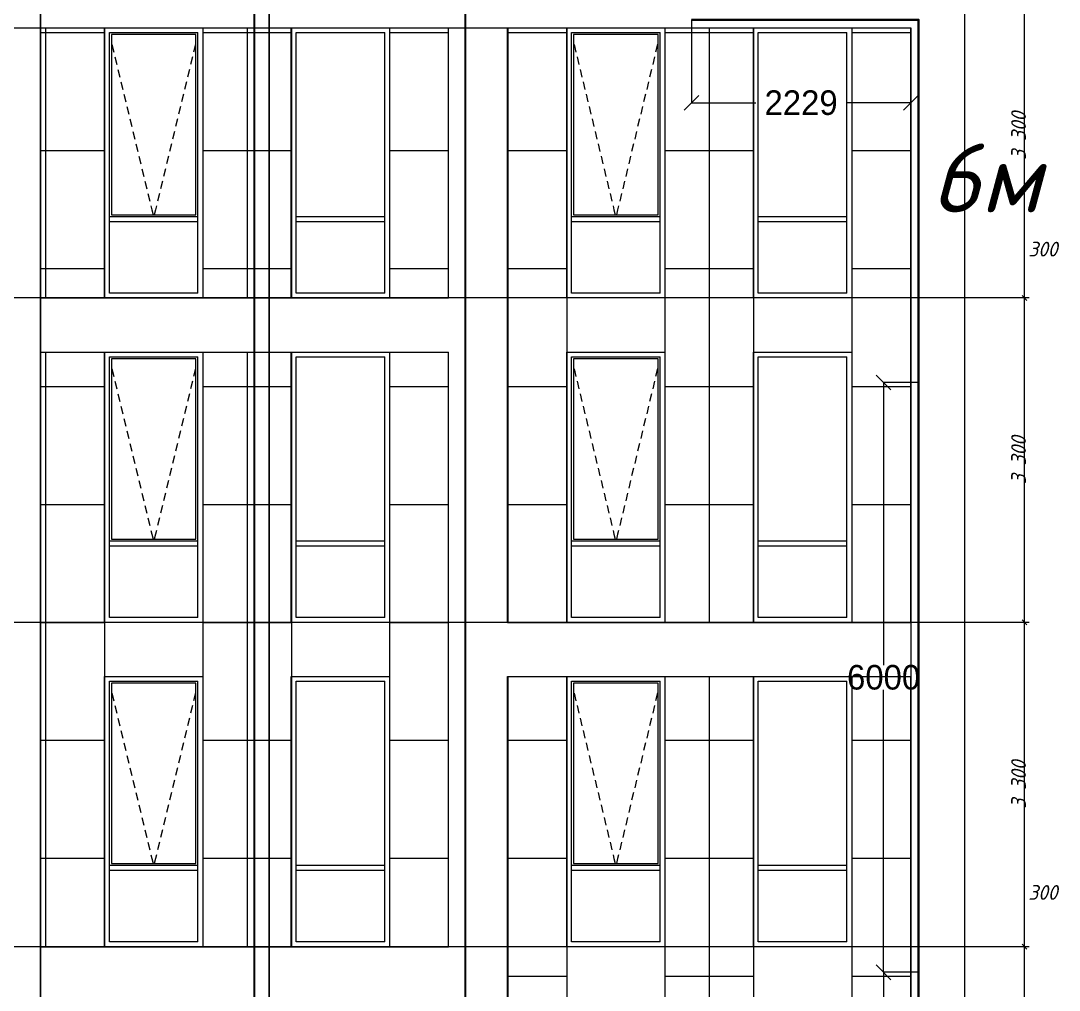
# Model space of a CAD drawing. Header units: millimetres. Extents: x 1499747 to 4230374, y -28481 to 441852.
# Drawn here: x 2713310 to 2723872, y 185542 to 195405 of the extents above; entities that cross this region are included whole.
import ezdxf
from ezdxf.xclip import XClip

# ---------------------------------------------------------------- set-up
doc = ezdxf.new("R2010")
doc.units = ezdxf.units.MM
doc.header["$MEASUREMENT"] = 0
doc.header["$XCLIPFRAME"] = 0
doc.layers.add('0_ANNOT_Dimensions', color=7, linetype='Continuous')
for name, color, linetype, lineweight in [('1 Фасад_42_Витражные окна_Ном._пера__1_Ном._пера__7', 7, 'Continuous', 18), ('1 Фасад_42_Витражные окна_Ном._пера__92_Ном._пера__233', 233, 'Continuous', 18), ('1 Фасад_42_Выступы_Ном._пера__1_Ном._пера__7', 7, 'Continuous', 18), ('1 Фасад_42_Отделка керамика_Ном._пера__1_Ном._пера__7', 7, 'Continuous', 18), ('1 Фасад_42_Сетка кладки_Ном._пера__20_Ном._пера__1', 1, 'Continuous', 18), ('1 Фасад_42_Сетка кладки_Ном._пера__5_Ном._пера__5', 5, 'Continuous', 18), ('1 Фасад_42_Сетка кладки_Ном._пера__62_Ном._пера__253', 252, 'Continuous', 18), ('Кабель 2x4mm', 200, 'Continuous', 30), ('Кабель 2х10mm', 230, 'Continuous', 30), ('Кабель 2х6 mm', 150, 'Continuous', 30)]:
    doc.layers.add(name, color=color, linetype=linetype, lineweight=lineweight)
doc.styles.add('СГЕНЕРИР_СТИЛЬ_1', font='')
doc.styles.add('Текст', font='isocpeui.ttf')
doc.styles.get('СГЕНЕРИР_СТИЛЬ_1').set_extended_font_data('GOST Common', italic=True)
doc.dimstyles.get("Standard").update_dxf_attribs({"dimtxt": 0.18, "dimasz": 0.18, "dimexe": 0.18, "dimexo": 0.0625, "dimgap": 0.09, "dimtad": 0, "dimtih": 1, "dimtoh": 1, "dimdec": 4, "dimzin": 0, "dimdsep": 46, "dimtxsty": 'Standard', "dimcen": 0.09, "dimadec": 0, "dimazin": 0, "dimtfac": 1, "dimtdec": 4, "dimtofl": 0, "dimtmove": 0, "dimatfit": 3, "dimfxl": 1, "dimtolj": 1, "dimtzin": 0, "dimarcsym": 0})

# ---------------------------------------------------------------- blocks, each defined once
blk = doc.blocks.new('Чертеж_5_42', base_point=(1557140, 9891))
at = {"layer": '1 Фасад_42_Витражные окна_Ном._пера__1_Ном._пера__7', "color": 252, "linetype": 'Continuous', "true_color": 0x939598}
for p, q in [((1520490, 45591), (1520490, 45891)), ((1520490, 45891), (1520940, 45891)), ((1520510, 45871), (1520510, 44036)), ((1521370, 45871), (1520510, 45871)), ((1520940, 45891), (1521390, 45891)), ((1521370, 44036), (1521370, 45871)), ((1521390, 45591), (1521390, 45891)), ((1522390, 45591), (1522390, 45891)), ((1522390, 45891), (1522840, 45891)), ((1522840, 45891), (1523290, 45891)), ((1523290, 45591), (1523290, 45891)), ((1525191, 45591), (1525191, 45891)), ((1525191, 45891), (1525641, 45891)), ((1525211, 45871), (1525211, 44036)), ((1526071, 45871), (1525211, 45871)), ((1525641, 45891), (1526091, 45891)), ((1526071, 44036), (1526071, 45871)), ((1526091, 45591), (1526091, 45891)), ((1527090, 45591), (1527090, 45891)), ((1527090, 45891), (1527540, 45891)), ((1527540, 45891), (1527990, 45891)), ((1527990, 45591), (1527990, 45891)), ((1520490, 44191), (1520490, 45591)), ((1521390, 44191), (1521390, 45591)), ((1522390, 44191), (1522390, 45591)), ((1523290, 44191), (1523290, 45591)), ((1525191, 44191), (1525191, 45591)), ((1526091, 44191), (1526091, 45591)), ((1527090, 44191), (1527090, 45591)), ((1527990, 44191), (1527990, 45591)), ((1520490, 44016), (1520490, 44191)), ((1521390, 44016), (1521390, 44191)), ((1522390, 44016), (1522390, 44191)), ((1523290, 44016), (1523290, 44191)), ((1525191, 44016), (1525191, 44191)), ((1526091, 44016), (1526091, 44191)), ((1527090, 44016), (1527090, 44191)), ((1527990, 44016), (1527990, 44191)), ((1520490, 43991), (1520490, 44016)), ((1520940, 44016), (1520490, 44016)), ((1520490, 43966), (1520490, 43991)), ((1520490, 43241), (1520490, 43966)), ((1520940, 43966), (1520490, 43966)), ((1520510, 44036), (1521370, 44036)), ((1521390, 44016), (1520940, 44016)), ((1521390, 43966), (1520940, 43966)), ((1521390, 43991), (1521390, 44016)), ((1521390, 43966), (1521390, 43991)), ((1521390, 43241), (1521390, 43966)), ((1522390, 43991), (1522390, 44016)), ((1522840, 44016), (1522390, 44016)), ((1522390, 43966), (1522390, 43991)), ((1522390, 43241), (1522390, 43966)), ((1522840, 43966), (1522390, 43966)), ((1523290, 44016), (1522840, 44016)), ((1523290, 43966), (1522840, 43966)), ((1523290, 43991), (1523290, 44016)), ((1523290, 43966), (1523290, 43991)), ((1523290, 43241), (1523290, 43966)), ((1525191, 43991), (1525191, 44016)), ((1525641, 44016), (1525191, 44016)), ((1525191, 43966), (1525191, 43991)), ((1525191, 43241), (1525191, 43966)), ((1525641, 43966), (1525191, 43966)), ((1525211, 44036), (1526071, 44036)), ((1526091, 44016), (1525641, 44016)), ((1526091, 43966), (1525641, 43966)), ((1526091, 43991), (1526091, 44016)), ((1526091, 43966), (1526091, 43991)), ((1526091, 43241), (1526091, 43966)), ((1527090, 43991), (1527090, 44016)), ((1527540, 44016), (1527090, 44016)), ((1527090, 43966), (1527090, 43991)), ((1527090, 43241), (1527090, 43966)), ((1527540, 43966), (1527090, 43966)), ((1527990, 44016), (1527540, 44016)), ((1527990, 43966), (1527540, 43966)), ((1527990, 43991), (1527990, 44016)), ((1527990, 43966), (1527990, 43991)), ((1527990, 43241), (1527990, 43966)), ((1520940, 43241), (1520490, 43241)), ((1521390, 43241), (1520940, 43241)), ((1522840, 43241), (1522390, 43241)), ((1523290, 43241), (1522840, 43241)), ((1525641, 43241), (1525191, 43241)), ((1526091, 43241), (1525641, 43241)), ((1527540, 43241), (1527090, 43241)), ((1527990, 43241), (1527540, 43241)), ((1520490, 42291), (1520490, 42591)), ((1520490, 42591), (1520940, 42591)), ((1520510, 42571), (1520510, 40736)), ((1521370, 42571), (1520510, 42571)), ((1520940, 42591), (1521390, 42591)), ((1521370, 40736), (1521370, 42571)), ((1521390, 42291), (1521390, 42591)), ((1522390, 42291), (1522390, 42591)), ((1522390, 42591), (1522840, 42591)), ((1522840, 42591), (1523290, 42591)), ((1523290, 42291), (1523290, 42591)), ((1525191, 42291), (1525191, 42591)), ((1525191, 42591), (1525641, 42591)), ((1525211, 42571), (1525211, 40736)), ((1526071, 42571), (1525211, 42571)), ((1525641, 42591), (1526091, 42591)), ((1526071, 40736), (1526071, 42571)), ((1526091, 42291), (1526091, 42591)), ((1527090, 42291), (1527090, 42591)), ((1527090, 42591), (1527540, 42591)), ((1527540, 42591), (1527990, 42591)), ((1527990, 42291), (1527990, 42591)), ((1520490, 40891), (1520490, 42291)), ((1521390, 40891), (1521390, 42291)), ((1522390, 40891), (1522390, 42291)), ((1523290, 40891), (1523290, 42291)), ((1525191, 40891), (1525191, 42291)), ((1526091, 40891), (1526091, 42291)), ((1527090, 40891), (1527090, 42291)), ((1527990, 40891), (1527990, 42291)), ((1520490, 40716), (1520490, 40891)), ((1521390, 40716), (1521390, 40891)), ((1522390, 40716), (1522390, 40891)), ((1523290, 40716), (1523290, 40891)), ((1525191, 40716), (1525191, 40891)), ((1526091, 40716), (1526091, 40891)), ((1527090, 40716), (1527090, 40891)), ((1527990, 40716), (1527990, 40891)), ((1520490, 40691), (1520490, 40716)), ((1520940, 40716), (1520490, 40716)), ((1520490, 40666), (1520490, 40691)), ((1520490, 39941), (1520490, 40666)), ((1520940, 40666), (1520490, 40666)), ((1520510, 40736), (1521370, 40736)), ((1521390, 40716), (1520940, 40716)), ((1521390, 40666), (1520940, 40666)), ((1521390, 40691), (1521390, 40716)), ((1521390, 40666), (1521390, 40691)), ((1521390, 39941), (1521390, 40666)), ((1522390, 40691), (1522390, 40716)), ((1522840, 40716), (1522390, 40716)), ((1522390, 40666), (1522390, 40691)), ((1522390, 39941), (1522390, 40666)), ((1522840, 40666), (1522390, 40666)), ((1523290, 40716), (1522840, 40716)), ((1523290, 40666), (1522840, 40666)), ((1523290, 40691), (1523290, 40716)), ((1523290, 40666), (1523290, 40691)), ((1523290, 39941), (1523290, 40666)), ((1525191, 40691), (1525191, 40716)), ((1525641, 40716), (1525191, 40716)), ((1525191, 40666), (1525191, 40691)), ((1525191, 39941), (1525191, 40666)), ((1525641, 40666), (1525191, 40666)), ((1525211, 40736), (1526071, 40736)), ((1526091, 40716), (1525641, 40716)), ((1526091, 40666), (1525641, 40666)), ((1526091, 40691), (1526091, 40716)), ((1526091, 40666), (1526091, 40691)), ((1526091, 39941), (1526091, 40666)), ((1527090, 40691), (1527090, 40716)), ((1527540, 40716), (1527090, 40716)), ((1527090, 40666), (1527090, 40691)), ((1527090, 39941), (1527090, 40666)), ((1527540, 40666), (1527090, 40666)), ((1527990, 40716), (1527540, 40716)), ((1527990, 40666), (1527540, 40666)), ((1527990, 40691), (1527990, 40716)), ((1527990, 40666), (1527990, 40691)), ((1527990, 39941), (1527990, 40666)), ((1520940, 39941), (1520490, 39941)), ((1521390, 39941), (1520940, 39941)), ((1522840, 39941), (1522390, 39941)), ((1523290, 39941), (1522840, 39941)), ((1525641, 39941), (1525191, 39941)), ((1526091, 39941), (1525641, 39941)), ((1527540, 39941), (1527090, 39941)), ((1527990, 39941), (1527540, 39941)), ((1520490, 38991), (1520490, 39291)), ((1520490, 39291), (1520940, 39291)), ((1520510, 39271), (1520510, 37436)), ((1521370, 39271), (1520510, 39271)), ((1520940, 39291), (1521390, 39291)), ((1521370, 37436), (1521370, 39271)), ((1521390, 38991), (1521390, 39291)), ((1522390, 38991), (1522390, 39291)), ((1522390, 39291), (1522840, 39291)), ((1522840, 39291), (1523290, 39291)), ((1523290, 38991), (1523290, 39291)), ((1525191, 38991), (1525191, 39291)), ((1525191, 39291), (1525641, 39291)), ((1525211, 39271), (1525211, 37436)), ((1526071, 39271), (1525211, 39271)), ((1525641, 39291), (1526091, 39291)), ((1526071, 37436), (1526071, 39271)), ((1526091, 38991), (1526091, 39291)), ((1527090, 38991), (1527090, 39291)), ((1527090, 39291), (1527540, 39291)), ((1527540, 39291), (1527990, 39291)), ((1527990, 38991), (1527990, 39291)), ((1520490, 37591), (1520490, 38991)), ((1521390, 37591), (1521390, 38991)), ((1522390, 37591), (1522390, 38991)), ((1523290, 37591), (1523290, 38991)), ((1525191, 37591), (1525191, 38991)), ((1526091, 37591), (1526091, 38991)), ((1527090, 37591), (1527090, 38991)), ((1527990, 37591), (1527990, 38991)), ((1520490, 37416), (1520490, 37591)), ((1521390, 37416), (1521390, 37591)), ((1522390, 37416), (1522390, 37591)), ((1523290, 37416), (1523290, 37591)), ((1525191, 37416), (1525191, 37591)), ((1526091, 37416), (1526091, 37591)), ((1527090, 37416), (1527090, 37591)), ((1527990, 37416), (1527990, 37591)), ((1520490, 37391), (1520490, 37416)), ((1520940, 37416), (1520490, 37416)), ((1520490, 37366), (1520490, 37391)), ((1520510, 37436), (1521370, 37436)), ((1521390, 37416), (1520940, 37416)), ((1521390, 37391), (1521390, 37416)), ((1521390, 37366), (1521390, 37391)), ((1522390, 37391), (1522390, 37416)), ((1522840, 37416), (1522390, 37416)), ((1522390, 37366), (1522390, 37391)), ((1523290, 37416), (1522840, 37416)), ((1523290, 37391), (1523290, 37416)), ((1523290, 37366), (1523290, 37391)), ((1525191, 37391), (1525191, 37416)), ((1525641, 37416), (1525191, 37416)), ((1525191, 37366), (1525191, 37391)), ((1525211, 37436), (1526071, 37436)), ((1526091, 37416), (1525641, 37416)), ((1526091, 37391), (1526091, 37416)), ((1526091, 37366), (1526091, 37391)), ((1527090, 37391), (1527090, 37416)), ((1527540, 37416), (1527090, 37416)), ((1527090, 37366), (1527090, 37391)), ((1527990, 37416), (1527540, 37416)), ((1527990, 37391), (1527990, 37416)), ((1527990, 37366), (1527990, 37391)), ((1520490, 36641), (1520490, 37366)), ((1520940, 37366), (1520490, 37366)), ((1521390, 37366), (1520940, 37366)), ((1521390, 36641), (1521390, 37366)), ((1522390, 36641), (1522390, 37366)), ((1522840, 37366), (1522390, 37366)), ((1523290, 37366), (1522840, 37366)), ((1523290, 36641), (1523290, 37366)), ((1525191, 36641), (1525191, 37366)), ((1525641, 37366), (1525191, 37366)), ((1526091, 37366), (1525641, 37366)), ((1526091, 36641), (1526091, 37366)), ((1527090, 36641), (1527090, 37366)), ((1527540, 37366), (1527090, 37366)), ((1527990, 37366), (1527540, 37366)), ((1527990, 36641), (1527990, 37366)), ((1520940, 36641), (1520490, 36641)), ((1521390, 36641), (1520940, 36641)), ((1522840, 36641), (1522390, 36641)), ((1523290, 36641), (1522840, 36641)), ((1525641, 36641), (1525191, 36641)), ((1526091, 36641), (1525641, 36641)), ((1527540, 36641), (1527090, 36641)), ((1527990, 36641), (1527540, 36641))]:
    blk.add_line(p, q, dxfattribs=at)
at = {"layer": '1 Фасад_42_Витражные окна_Ном._пера__92_Ном._пера__233', "color": 252, "linetype": 'Continuous', "true_color": 0x939598}
for p, q in [((1520515, 45770), (1520534, 45692)), ((1521364, 45770), (1521346, 45692)), ((1525216, 45770), (1525235, 45692)), ((1526065, 45770), (1526046, 45692)), ((1520546, 45644), (1520565, 45566)), ((1521334, 45644), (1521315, 45566)), ((1525247, 45644), (1525265, 45566)), ((1526035, 45644), (1526016, 45566)), ((1520576, 45517), (1520595, 45439)), ((1521303, 45517), (1521285, 45439)), ((1525277, 45517), (1525296, 45439)), ((1526004, 45517), (1525985, 45439)), ((1520607, 45391), (1520626, 45313)), ((1521273, 45391), (1521254, 45313)), ((1525308, 45391), (1525326, 45313)), ((1525974, 45391), (1525955, 45313)), ((1520637, 45264), (1520656, 45187)), ((1521242, 45264), (1521224, 45187)), ((1525338, 45264), (1525357, 45187)), ((1525943, 45264), (1525924, 45187)), ((1520668, 45138), (1520687, 45060)), ((1521212, 45138), (1521193, 45060)), ((1525369, 45138), (1525387, 45060)), ((1525913, 45138), (1525894, 45060)), ((1520698, 45012), (1520717, 44934)), ((1521181, 45012), (1521163, 44934)), ((1525399, 45012), (1525418, 44934)), ((1525882, 45012), (1525863, 44934)), ((1520729, 44885), (1520748, 44808)), ((1521151, 44885), (1521132, 44808)), ((1525430, 44885), (1525448, 44808)), ((1525852, 44885), (1525833, 44808)), ((1520759, 44759), (1520778, 44681)), ((1521120, 44759), (1521102, 44681)), ((1525460, 44759), (1525479, 44681)), ((1525821, 44759), (1525802, 44681)), ((1520790, 44633), (1520809, 44555)), ((1521090, 44633), (1521071, 44555)), ((1525491, 44633), (1525509, 44555)), ((1525791, 44633), (1525772, 44555)), ((1520820, 44506), (1520839, 44428)), ((1521059, 44506), (1521041, 44428)), ((1525521, 44506), (1525540, 44428)), ((1525760, 44506), (1525741, 44428)), ((1520851, 44380), (1520870, 44302)), ((1521029, 44380), (1521010, 44302)), ((1525552, 44380), (1525570, 44302)), ((1525730, 44380), (1525711, 44302)), ((1520881, 44253), (1520900, 44176)), ((1520998, 44253), (1520980, 44176)), ((1525582, 44253), (1525601, 44176)), ((1525699, 44253), (1525680, 44176)), ((1520912, 44127), (1520921, 44089)), ((1520921, 44089), (1520934, 44036)), ((1520959, 44089), (1520946, 44036)), ((1520968, 44127), (1520959, 44089)), ((1525613, 44127), (1525622, 44089)), ((1525622, 44089), (1525635, 44036)), ((1525659, 44089), (1525647, 44036)), ((1525668, 44127), (1525659, 44089)), ((1520515, 42470), (1520534, 42392)), ((1521364, 42470), (1521346, 42392)), ((1525216, 42470), (1525235, 42392)), ((1526065, 42470), (1526046, 42392)), ((1520546, 42344), (1520565, 42266)), ((1521334, 42344), (1521315, 42266)), ((1525247, 42344), (1525265, 42266)), ((1526035, 42344), (1526016, 42266)), ((1520576, 42217), (1520595, 42139)), ((1521303, 42217), (1521285, 42139)), ((1525277, 42217), (1525296, 42139)), ((1526004, 42217), (1525985, 42139)), ((1520607, 42091), (1520626, 42013)), ((1521273, 42091), (1521254, 42013)), ((1525308, 42091), (1525326, 42013)), ((1525974, 42091), (1525955, 42013)), ((1520637, 41964), (1520656, 41887)), ((1521242, 41964), (1521224, 41887)), ((1525338, 41964), (1525357, 41887)), ((1525943, 41964), (1525924, 41887)), ((1520668, 41838), (1520687, 41760)), ((1521212, 41838), (1521193, 41760)), ((1525369, 41838), (1525387, 41760)), ((1525913, 41838), (1525894, 41760)), ((1520698, 41712), (1520717, 41634)), ((1521181, 41712), (1521163, 41634)), ((1525399, 41712), (1525418, 41634)), ((1525882, 41712), (1525863, 41634)), ((1520729, 41585), (1520748, 41508)), ((1521151, 41585), (1521132, 41508)), ((1525430, 41585), (1525448, 41508)), ((1525852, 41585), (1525833, 41508)), ((1520759, 41459), (1520778, 41381)), ((1521120, 41459), (1521102, 41381)), ((1525460, 41459), (1525479, 41381)), ((1525821, 41459), (1525802, 41381)), ((1520790, 41333), (1520809, 41255)), ((1521090, 41333), (1521071, 41255)), ((1525491, 41333), (1525509, 41255)), ((1525791, 41333), (1525772, 41255)), ((1520820, 41206), (1520839, 41128)), ((1521059, 41206), (1521041, 41128)), ((1525521, 41206), (1525540, 41128)), ((1525760, 41206), (1525741, 41128)), ((1520851, 41080), (1520870, 41002)), ((1521029, 41080), (1521010, 41002)), ((1525552, 41080), (1525570, 41002)), ((1525730, 41080), (1525711, 41002)), ((1520881, 40953), (1520900, 40876)), ((1520998, 40953), (1520980, 40876)), ((1525582, 40953), (1525601, 40876)), ((1525699, 40953), (1525680, 40876)), ((1520912, 40827), (1520921, 40789)), ((1520921, 40789), (1520934, 40736)), ((1520959, 40789), (1520946, 40736)), ((1520968, 40827), (1520959, 40789)), ((1525613, 40827), (1525622, 40789)), ((1525622, 40789), (1525635, 40736)), ((1525659, 40789), (1525647, 40736)), ((1525668, 40827), (1525659, 40789)), ((1520515, 39170), (1520534, 39092)), ((1521364, 39170), (1521346, 39092)), ((1525216, 39170), (1525235, 39092)), ((1526065, 39170), (1526046, 39092)), ((1520546, 39044), (1520565, 38966)), ((1521334, 39044), (1521315, 38966)), ((1525247, 39044), (1525265, 38966)), ((1526035, 39044), (1526016, 38966)), ((1520576, 38917), (1520595, 38839)), ((1521303, 38917), (1521285, 38839)), ((1525277, 38917), (1525296, 38839)), ((1526004, 38917), (1525985, 38839)), ((1520607, 38791), (1520626, 38713)), ((1521273, 38791), (1521254, 38713)), ((1525308, 38791), (1525326, 38713)), ((1525974, 38791), (1525955, 38713)), ((1520637, 38664), (1520656, 38587)), ((1521242, 38664), (1521224, 38587)), ((1525338, 38664), (1525357, 38587)), ((1525943, 38664), (1525924, 38587)), ((1520668, 38538), (1520687, 38460)), ((1521212, 38538), (1521193, 38460)), ((1525369, 38538), (1525387, 38460)), ((1525913, 38538), (1525894, 38460)), ((1520698, 38412), (1520717, 38334)), ((1521181, 38412), (1521163, 38334)), ((1525399, 38412), (1525418, 38334)), ((1525882, 38412), (1525863, 38334)), ((1520729, 38285), (1520748, 38208)), ((1521151, 38285), (1521132, 38208)), ((1525430, 38285), (1525448, 38208)), ((1525852, 38285), (1525833, 38208)), ((1520759, 38159), (1520778, 38081)), ((1521120, 38159), (1521102, 38081)), ((1525460, 38159), (1525479, 38081)), ((1525821, 38159), (1525802, 38081)), ((1520790, 38033), (1520809, 37955)), ((1521090, 38033), (1521071, 37955)), ((1525491, 38033), (1525509, 37955)), ((1525791, 38033), (1525772, 37955)), ((1520820, 37906), (1520839, 37828)), ((1521059, 37906), (1521041, 37828)), ((1525521, 37906), (1525540, 37828)), ((1525760, 37906), (1525741, 37828)), ((1520851, 37780), (1520870, 37702)), ((1521029, 37780), (1521010, 37702)), ((1525552, 37780), (1525570, 37702)), ((1525730, 37780), (1525711, 37702)), ((1520881, 37653), (1520900, 37576)), ((1520998, 37653), (1520980, 37576)), ((1525582, 37653), (1525601, 37576)), ((1525699, 37653), (1525680, 37576)), ((1520912, 37527), (1520921, 37489)), ((1520968, 37527), (1520959, 37489)), ((1525613, 37527), (1525622, 37489)), ((1525668, 37527), (1525659, 37489)), ((1520921, 37489), (1520934, 37436)), ((1520959, 37489), (1520946, 37436)), ((1525622, 37489), (1525635, 37436)), ((1525659, 37489), (1525647, 37436))]:
    blk.add_line(p, q, dxfattribs=at)
at = {"layer": '1 Фасад_42_Выступы_Ном._пера__1_Ном._пера__7', "color": 252, "linetype": 'Continuous', "true_color": 0x939598}
for p, q in [((1529190, 19541), (1529190, 46491)), ((1519790, 45941), (1523940, 45941)), ((1519790, 43191), (1519790, 45941)), ((1523940, 43191), (1523940, 45941)), ((1524540, 45941), (1528640, 45941)), ((1524540, 39891), (1524540, 45941)), ((1528640, 39891), (1528640, 45941)), ((1519790, 43191), (1523940, 43191)), ((1519790, 36591), (1519790, 42641)), ((1519790, 42641), (1523940, 42641)), ((1523940, 36591), (1523940, 42641)), ((1524540, 39891), (1528640, 39891)), ((1524540, 29991), (1524540, 39341)), ((1524540, 39341), (1528640, 39341)), ((1528640, 29991), (1528640, 39341)), ((1519790, 36591), (1523940, 36591))]:
    blk.add_line(p, q, dxfattribs=at)
at = {"layer": '1 Фасад_42_Отделка керамика_Ном._пера__1_Ном._пера__7', "color": 252, "linetype": 'Continuous', "true_color": 0x939598}
for p, q in [((1520440, 43191), (1520440, 45941)), ((1521440, 45941), (1521440, 43191)), ((1522340, 43191), (1522340, 45941)), ((1523340, 45941), (1523340, 43191)), ((1525141, 43191), (1525141, 45941)), ((1527040, 43191), (1527040, 45941)), ((1528040, 45941), (1528040, 43191)), ((1526141, 43191), (1525141, 43191)), ((1528040, 43191), (1527040, 43191)), ((1520440, 39891), (1520440, 42641)), ((1521440, 42641), (1521440, 39891)), ((1522340, 39891), (1522340, 42641)), ((1523340, 42641), (1523340, 39891)), ((1525141, 39891), (1525141, 42641)), ((1525141, 42641), (1526141, 42641)), ((1527040, 42641), (1528040, 42641)), ((1527040, 39891), (1527040, 42641)), ((1528040, 42641), (1528040, 39891)), ((1521440, 39891), (1520440, 39891)), ((1523340, 39891), (1522340, 39891)), ((1520440, 36591), (1520440, 39341)), ((1520440, 39341), (1521440, 39341)), ((1521440, 39341), (1521440, 36591)), ((1522340, 36591), (1522340, 39341)), ((1522340, 39341), (1523340, 39341)), ((1523340, 39341), (1523340, 36591)), ((1525141, 36591), (1525141, 39341)), ((1527040, 36591), (1527040, 39341)), ((1528040, 39341), (1528040, 36591)), ((1526141, 36591), (1525141, 36591)), ((1528040, 36591), (1527040, 36591))]:
    blk.add_line(p, q, dxfattribs=at)
at = {"layer": '1 Фасад_42_Сетка кладки_Ном._пера__20_Ном._пера__1', "color": 252, "linetype": 'Continuous', "true_color": 0x939598}
for p, q in [((1519790, 38798), (1519790, 39035)), ((1519790, 38798), (1519790, 39035)), ((1520440, 38798), (1520440, 39041))]:
    blk.add_line(p, q, dxfattribs=at)
at = {"layer": '1 Фасад_42_Сетка кладки_Ном._пера__5_Ном._пера__5', "color": 252, "linetype": 'Continuous', "true_color": 0x939598}
for p, q in [((1529798, 43191), (1529798, 46491)), ((1529773, 43216), (1529823, 43166)), ((1529773, 43216), (1529823, 43166)), ((1529845, 43191), (1498778, 43191)), ((1529845, 43191), (1498778, 43191)), ((1529798, 39891), (1529798, 43191)), ((1529845, 39891), (1498778, 39891)), ((1529845, 39891), (1498778, 39891)), ((1529773, 39916), (1529823, 39866)), ((1529773, 39916), (1529823, 39866)), ((1529798, 36591), (1529798, 39891)), ((1529845, 36591), (1498778, 36591)), ((1529845, 36591), (1498778, 36591)), ((1529773, 36616), (1529823, 36566)), ((1529773, 36616), (1529823, 36566)), ((1529798, 33291), (1529798, 36591))]:
    blk.add_line(p, q, dxfattribs=at)
at = {"layer": '1 Фасад_42_Сетка кладки_Ном._пера__62_Ном._пера__253', "color": 252, "linetype": 'Continuous', "true_color": 0x939598}
for p, q in [((1519790, 45891), (1520440, 45891)), ((1519841, 45941), (1519841, 43191)), ((1520441, 45941), (1520441, 43191)), ((1521440, 45941), (1521440, 43191)), ((1521440, 45891), (1522340, 45891)), ((1521891, 45941), (1521891, 43191)), ((1522341, 45941), (1522341, 43191)), ((1523340, 45941), (1523340, 43191)), ((1523340, 45891), (1523940, 45891)), ((1524540, 45891), (1525141, 45891)), ((1524541, 45941), (1524541, 39891)), ((1525141, 45941), (1525141, 43191)), ((1526141, 45941), (1526141, 43191)), ((1526141, 45891), (1527040, 45891)), ((1526590, 45941), (1526590, 39891)), ((1527041, 45941), (1527041, 43191)), ((1528040, 45941), (1528040, 43191)), ((1528040, 45891), (1528040, 45891)), ((1528040, 45891), (1528640, 45891)), ((1519790, 44691), (1520440, 44691)), ((1521440, 44691), (1522340, 44691)), ((1523340, 44691), (1523940, 44691)), ((1524540, 44691), (1525141, 44691)), ((1526141, 44691), (1527040, 44691)), ((1528040, 44691), (1528040, 44691)), ((1528040, 44691), (1528640, 44691)), ((1519790, 43491), (1520440, 43491)), ((1521440, 43491), (1522340, 43491)), ((1523340, 43491), (1523940, 43491)), ((1524540, 43491), (1525141, 43491)), ((1526141, 43491), (1527040, 43491)), ((1528040, 43491), (1528040, 43491)), ((1528040, 43491), (1528640, 43491)), ((1525141, 43191), (1525141, 42641)), ((1526141, 43191), (1526141, 42641)), ((1527041, 43191), (1527041, 42641)), ((1528040, 43191), (1528040, 42641)), ((1519841, 42641), (1519841, 36591)), ((1520441, 42641), (1520441, 39891)), ((1521440, 42641), (1521440, 36591)), ((1521891, 42641), (1521891, 36591)), ((1522341, 42641), (1522341, 39891)), ((1523340, 42641), (1523340, 36591)), ((1525141, 42641), (1525141, 39891)), ((1526141, 42641), (1526141, 39891)), ((1527041, 42641), (1527041, 39891)), ((1528040, 42641), (1528040, 39891)), ((1519790, 42291), (1520440, 42291)), ((1521440, 42291), (1522340, 42291)), ((1523340, 42291), (1523940, 42291)), ((1524540, 42291), (1525141, 42291)), ((1526141, 42291), (1527040, 42291)), ((1528040, 42291), (1528040, 42291)), ((1528040, 42291), (1528640, 42291)), ((1519790, 41091), (1520440, 41091)), ((1521440, 41091), (1522340, 41091)), ((1523340, 41091), (1523940, 41091)), ((1524540, 41091), (1525141, 41091)), ((1526141, 41091), (1527040, 41091)), ((1528040, 41091), (1528040, 41091)), ((1528040, 41091), (1528640, 41091)), ((1519790, 39891), (1520440, 39891)), ((1520441, 39891), (1520441, 39341)), ((1521440, 39891), (1522340, 39891)), ((1522341, 39891), (1522341, 39341)), ((1523340, 39891), (1523940, 39891)), ((1520441, 39341), (1520441, 36591)), ((1522341, 39341), (1522341, 36591)), ((1524541, 39341), (1524541, 29991)), ((1525141, 39341), (1525141, 36591)), ((1526141, 39341), (1526141, 36591)), ((1526590, 39341), (1526590, 29991)), ((1527041, 39341), (1527041, 36591)), ((1528040, 39341), (1528040, 36591)), ((1519790, 38691), (1520440, 38691)), ((1521440, 38691), (1522340, 38691)), ((1523340, 38691), (1523940, 38691)), ((1524540, 38691), (1525141, 38691)), ((1526141, 38691), (1527040, 38691)), ((1528040, 38691), (1528040, 38691)), ((1528040, 38691), (1528640, 38691)), ((1519790, 37491), (1520440, 37491)), ((1521440, 37491), (1522340, 37491)), ((1523340, 37491), (1523940, 37491)), ((1524540, 37491), (1525141, 37491)), ((1526141, 37491), (1527040, 37491)), ((1528040, 37491), (1528040, 37491)), ((1528040, 37491), (1528640, 37491)), ((1525141, 36591), (1525141, 36041)), ((1526141, 36591), (1526141, 36041)), ((1527041, 36591), (1527041, 36041)), ((1528040, 36591), (1528040, 36041)), ((1524540, 36291), (1525141, 36291)), ((1526141, 36291), (1527040, 36291)), ((1528040, 36291), (1528640, 36291))]:
    blk.add_line(p, q, dxfattribs=at)
at = {"layer": '1 Фасад_42_Сетка кладки_Ном._пера__20_Ном._пера__1', "color": 252, "linetype": 'Continuous', "true_color": 0x939598, "char_height": 150, "attachment_point": 7, "style": 'СГЕНЕРИР_СТИЛЬ_1'}
for insert in [(1529836, 43613), (1529836, 37068)]:
    blk.add_mtext('\\A1;{\\pql;\\fGOST Common|b0|i1|c204|p0;\\W1.000000;300}', dxfattribs=dict(at, insert=insert))
at = {"layer": '1 Фасад_42_Сетка кладки_Ном._пера__5_Ном._пера__5', "color": 252, "linetype": 'Continuous', "true_color": 0x939598, "char_height": 150, "attachment_point": 7, "rotation": 90, "style": 'СГЕНЕРИР_СТИЛЬ_1'}
for insert in [(1529812, 44596), (1529812, 41296), (1529812, 37996)]:
    blk.add_mtext('\\A1;{\\pql;\\fGOST Common|b0|i1|c204|p0;\\W1.000000;3\xa0300}', dxfattribs=dict(at, insert=insert))
blk = doc.blocks.new('_Oblique')
at = {"color": 0, "linetype": 'ByBlock', "lineweight": -2}
blk.add_line((-0.5, -0.5), (0.5, 0.5), dxfattribs=at)
blk = doc.blocks.new('*D539')
at = {"layer": '0_ANNOT_Dimensions', "color": 0, "lineweight": -2, "transparency": 16777216}
for p, q in [((2720132, 195414), (2720132, 194570)), ((2722362, 195334), (2722362, 194570)), ((2720132, 194570), (2720788, 194570)), ((2722362, 194570), (2721705, 194570))]:
    blk.add_line(p, q, dxfattribs=at)
at = {"layer": 'Defpoints', "color": 0, "lineweight": 30, "transparency": 16777216}
for p in [(2720132, 195414), (2722362, 195334), (2720132, 194570)]:
    blk.add_point(p, dxfattribs=at)
at = {"layer": '0_ANNOT_Dimensions', "color": 0, "lineweight": -2, "transparency": 16777216, "xscale": 150, "yscale": 150, "zscale": 150, "rotation": 180}
blk.add_blockref('_Oblique', (2720132, 194570), dxfattribs=at)
at = {"layer": '0_ANNOT_Dimensions', "color": 0, "lineweight": -2, "transparency": 16777216, "xscale": 150, "yscale": 150, "zscale": 150}
blk.add_blockref('_Oblique', (2722362, 194570), dxfattribs=at)
at = {"layer": '0_ANNOT_Dimensions', "color": 0, "lineweight": 25, "transparency": 16777216, "insert": (2721247, 194570), "char_height": 250, "attachment_point": 5}
blk.add_mtext('\\A1;2229', dxfattribs=at)
blk = doc.blocks.new('*D545')
at = {"layer": '0_ANNOT_Dimensions', "color": 0, "lineweight": -2, "transparency": 16777216}
for p, q in [((2722442, 191724), (2722086, 191724)), ((2722086, 191724), (2722086, 188849)), ((2722086, 185724), (2722086, 188599)), ((2722442, 185724), (2722086, 185724))]:
    blk.add_line(p, q, dxfattribs=at)
at = {"layer": 'Defpoints', "color": 0, "lineweight": 30, "transparency": 16777216}
for p in [(2722442, 191724), (2722086, 185724), (2722442, 185724)]:
    blk.add_point(p, dxfattribs=at)
at = {"layer": '0_ANNOT_Dimensions', "color": 0, "lineweight": -2, "transparency": 16777216, "xscale": 150, "yscale": 150, "zscale": 150}
for p, rotation in [((2722086, 191724), 90), ((2722086, 185724), 270)]:
    blk.add_blockref('_Oblique', p, dxfattribs=dict(at, rotation=rotation))
at = {"layer": '0_ANNOT_Dimensions', "color": 0, "lineweight": 25, "transparency": 16777216, "insert": (2722086, 188724), "char_height": 250, "attachment_point": 5}
blk.add_mtext('\\A1;6000', dxfattribs=at)
blk = doc.blocks.new('*D546')
at = {"layer": '0_ANNOT_Dimensions', "color": 0, "lineweight": -2, "transparency": 16777216}
for p, q in [((2722442, 185724), (2722086, 185724)), ((2722086, 185724), (2722086, 183099)), ((2722086, 180224), (2722086, 182849)), ((2722442, 180224), (2722086, 180224))]:
    blk.add_line(p, q, dxfattribs=at)
at = {"layer": 'Defpoints', "color": 0, "lineweight": 30, "transparency": 16777216}
for p in [(2722442, 185724), (2722086, 180224), (2722442, 180224)]:
    blk.add_point(p, dxfattribs=at)
at = {"layer": '0_ANNOT_Dimensions', "color": 0, "lineweight": -2, "transparency": 16777216, "xscale": 150, "yscale": 150, "zscale": 150}
for p, rotation in [((2722086, 185724), 90), ((2722086, 180224), 270)]:
    blk.add_blockref('_Oblique', p, dxfattribs=dict(at, rotation=rotation))
at = {"layer": '0_ANNOT_Dimensions', "color": 0, "lineweight": 25, "transparency": 16777216, "insert": (2722086, 182974), "char_height": 250, "attachment_point": 5}
blk.add_mtext('\\A1;5500', dxfattribs=at)

msp = doc.modelspace()

# ---------------------------------------------------------------- block references
at = {"layer": 'Кабель 2х6 mm', "lineweight": 35}
ref = msp.add_blockref('Чертеж_5_42', (2750861.57013, 159284.39347), dxfattribs=at)
XClip(ref).set_block_clipping_path([(1496000, -1299.0576434789), (1580000, 60181.6414690267)])

# ---------------------------------------------------------------- next in the draw order: linework, layer by layer
at = {"layer": 'Кабель 2x4mm', "color": 30, "lineweight": 30, "true_color": 0xf26722}
msp.add_lwpolyline([(2715835.21451, 204734.31515), (2715835.21451, 163999.49786), (2750861.57013, 163999.49786), (2750861.57013, 159544.08011)], dxfattribs=at)
at = {"layer": 'Кабель 2х10mm', "lineweight": 35}
msp.add_lwpolyline([(2715683.92258, 204734.31515), (2715683.92258, 169227.56612), (2713976.14046, 169227.56612), (2713927.3421, 169404.39347)], dxfattribs=at)
at = {"layer": 'Кабель 2х6 mm', "color": 18, "lineweight": 30, "true_color": 0x000000}
msp.add_lwpolyline([(2713511.04988, 150670.43637), (2713511.04988, 209377.03333)], dxfattribs=at)
at = {"layer": 'Кабель 2х6 mm', "lineweight": 35}
msp.add_lwpolyline([(2717831.0407, 204734.31515), (2717831.0407, 179215.83556), (2722268.22703, 179215.83556), (2722268.22703, 180014.68274), (2722441.57012, 180223.84372)], dxfattribs=at)
at = {"layer": 'Кабель 2х6 mm', "color": 32, "lineweight": 40, "true_color": 0xcd6928}
for points in [[(2720132.12896, 195414.40252), (2722441.57012, 195414.40252), (2722441.57012, 191723.84372)], [(2722441.57012, 185723.84372), (2722441.57012, 180223.84372)]]:
    msp.add_lwpolyline(points, dxfattribs=at)
at = {"layer": 'Кабель 2х6 mm', "lineweight": 30}
msp.add_lwpolyline([(2720132.12896, 195414.40252), (2722441.57012, 195414.3589), (2722441.57012, 180223.84372)], dxfattribs=at)
at = {"layer": 'Кабель 2х6 mm', "color": 18, "lineweight": 20, "true_color": 0x000000}
msp.add_lwpolyline([(2699211.56811, 195334.39347), (2722361.57012, 195334.39347), (2722361.57012, 169484.39347), (2699211.56811, 169484.39347)], close=True, dxfattribs=at)
at = {"layer": 'Кабель 2х6 mm', "color": 31, "lineweight": 40, "true_color": 0xfecc66}
msp.add_lwpolyline([(2722441.57012, 191723.84372), (2722441.57012, 185723.84372)], dxfattribs=at)

# ---------------------------------------------------------------- next in the draw order: texts
at = {"color": 18, "lineweight": 50, "true_color": 0x000000, "insert": (2722562.51599, 194156.20705), "char_height": 700, "width": 12874.2351114, "attachment_point": 1, "style": 'Текст'}
msp.add_mtext('6м', dxfattribs=at)

# ---------------------------------------------------------------- next in the draw order: dimensions: what is measured, and where the dimension line sits
at = {"layer": '0_ANNOT_Dimensions', "lineweight": 25}
dim = msp.add_linear_dim(base=(2720132.12896, 194570.0554), p1=(2722361.57012, 195334.39347), p2=(2720132.12896, 195414.40252), dimstyle='Standard', override={"dimtxt": 250, "dimasz": 150, "dimdec": 0, "dimblk1": 'Oblique', "dimblk2": 'Oblique', "dimsah": 1}, dxfattribs=at)
dim.commit()
dim.dimension.update_dxf_attribs({"geometry": '*D539', "text_midpoint": (2721246.84954, 194570.0554)})
for base, p1, p2, picture, middle in [((2722085.75835, 185723.88287), (2722441.57012, 191723.92203), (2722441.57012, 185723.88287), '*D545', (2722085.75835, 188723.90245)), ((2722085.75835, 180223.84372), (2722441.57012, 185723.88287), (2722441.57012, 180223.84372), '*D546', (2722085.75835, 182973.86329))]:
    dim = msp.add_linear_dim(base=base, p1=p1, p2=p2, angle=90, dimstyle='Standard', override={"dimtxt": 250, "dimasz": 150, "dimdec": 0, "dimblk1": 'Oblique', "dimblk2": 'Oblique', "dimsah": 1}, dxfattribs=at)
    dim.commit()
    dim.dimension.update_dxf_attribs({"geometry": picture, "text_midpoint": middle})

doc.saveas('drawing.dxf')
